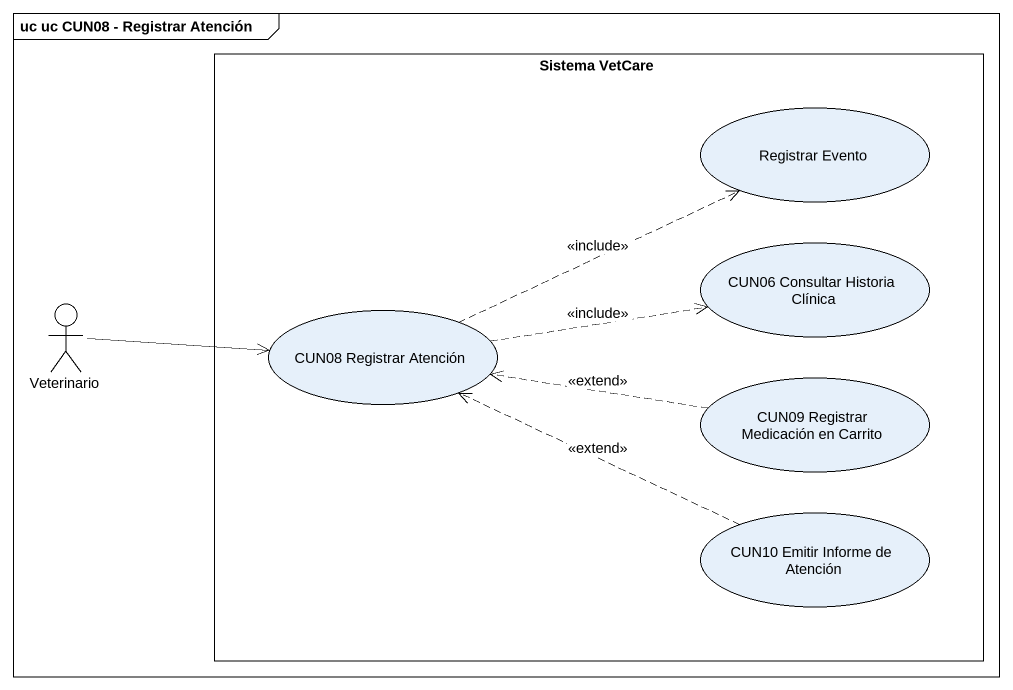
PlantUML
@startuml
mainframe uc uc CUN08 - Registrar Atención
rectangle "Sistema VetCare" as Sistema_VetCare {
  usecase "Registrar Evento" as Registrar_Evento
  usecase "CUN06 Consultar Historia Clínica" as CUN06_Consultar_Historia
  usecase "CUN08 Registrar Atención" as CUN08_Registrar_Atención
  usecase "CUN09 Registrar Medicación en Carrito" as CUN09_Registrar_Medicación
  usecase "CUN10 Emitir Informe de Atención" as CUN10_Emitir_Informe_de
}
actor Veterinario
Veterinario -right-> CUN08_Registrar_Atención
CUN08_Registrar_Atención .right.> Registrar_Evento : <<include>>
CUN08_Registrar_Atención .right.> CUN06_Consultar_Historia : <<include>>
CUN09_Registrar_Medicación .left.> CUN08_Registrar_Atención : <<extend>>
CUN10_Emitir_Informe_de .left.> CUN08_Registrar_Atención : <<extend>>
@enduml
